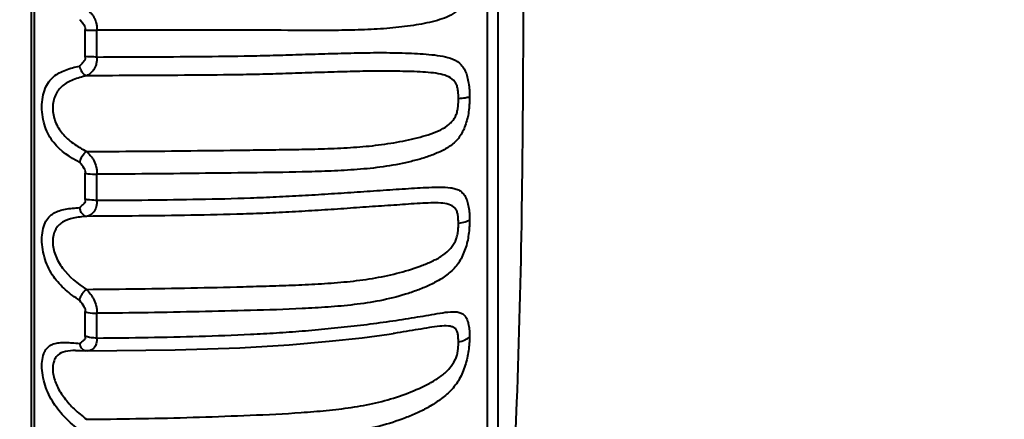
# Model space of a CAD drawing. Header units: millimetres. Extents: x 4086 to 8300, y 123 to 1549.
# Drawn here: x 7029.27 to 7045.18, y 1065.93 to 1072.39 of the extents above; entities that cross this region are included whole.
import ezdxf

# ---------------------------------------------------------------- set-up
doc = ezdxf.new("R2010")
doc.units = ezdxf.units.MM
doc.layers.add('00_COMPONENTS', color=7, linetype='Continuous')
doc.layers.add('尺寸', color=3, linetype='Continuous')
doc.styles.add('思源黑', font='SourceHanSansCN-Normal.ttf')
doc.dimstyles.get("Standard").update_dxf_attribs({"dimscale": 6, "dimtxt": 7, "dimasz": 3, "dimexe": 0.18, "dimexo": 0.0625, "dimgap": 0.8, "dimtad": 1, "dimtoh": 1, "dimdec": 1, "dimzin": 0, "dimdsep": 46, "dimtxsty": '思源黑', "dimcen": 0.09, "dimclrd": 256, "dimclre": 256, "dimclrt": 256, "dimadec": 0, "dimazin": 2, "dimtfac": 1, "dimtdec": 1, "dimtofl": 0, "dimtmove": 0, "dimatfit": 3, "dimfxl": 1, "dimtolj": 1, "dimtzin": 0, "dimarcsym": 0})

# ---------------------------------------------------------------- blocks, each defined once
blk = doc.blocks.new('*D485')
at = {"layer": 'Defpoints', "color": 0}
for p in [(7014.166, 1113.468), (7016.427, 954.612), (7106.931, 954.612)]:
    blk.add_point(p, dxfattribs=at)
at = {"layer": '尺寸', "lineweight": -2}
for p, q in [((7014.354, 1113.468), (7107.471, 1113.468)), ((7106.931, 1104.468), (7106.931, 963.612)), ((7016.615, 954.612), (7107.471, 954.612))]:
    blk.add_line(p, q, dxfattribs=at)
at = {"layer": '尺寸'}
for points in [[(7108.431, 1104.468), (7105.431, 1104.468), (7106.931, 1113.468)], [(7105.431, 963.612), (7108.431, 963.612), (7106.931, 954.612)]]:
    blk.add_solid(points, dxfattribs=at)
at = {"layer": '尺寸', "insert": (7084.808, 1054.965), "char_height": 21, "attachment_point": 5, "rotation": 90, "style": '思源黑'}
blk.add_mtext('\\A1;158.9', dxfattribs=at)

msp = doc.modelspace()

# ---------------------------------------------------------------- linework, layer by layer
at = {"layer": '00_COMPONENTS', "color": 7, "linetype": 'Continuous'}
for p, q in [((7029.465, 1062.042), (7029.465, 1086.809)), ((7029.465, 1061.378), (7029.465, 1073.181)), ((7029.514, 1066.402), (7029.514, 1073.181)), ((7030.332, 1071.797), (7030.332, 1072.227)), ((7030.521, 1071.79), (7030.521, 1072.223)), ((7030.332, 1069.491), (7030.332, 1069.911)), ((7030.521, 1069.474), (7030.521, 1069.895)), ((7030.332, 1067.276), (7030.332, 1067.675)), ((7030.521, 1067.248), (7030.521, 1067.649)), ((7030.173, 1067.047), (7030.173, 1067.047)), ((7030.352, 1067.04), (7030.34, 1067.04)), ((7030.368, 1067.039), (7030.352, 1067.04)), ((7029.514, 1064.851), (7029.514, 1066.402)), ((7030.352, 1065.935), (7030.534, 1065.937))]:
    msp.add_line(p, q, dxfattribs=at)
msp.add_lwpolyline([(7030.173, 1067.047), (7030.253, 1067.045), (7030.34, 1067.04)], dxfattribs=at)
for points, knots in [([(7030.352, 1072.562), (7030.375, 1072.548), (7030.407, 1072.52), (7030.444, 1072.476), (7030.484, 1072.422), (7030.507, 1072.353), (7030.52, 1072.28), (7030.519, 1072.242), (7030.521, 1072.223)], [0, 0, 0, 0, 0.201339, 0.316458, 0.440599, 0.709412, 0.853475, 1, 1, 1, 1]), ([(7030.332, 1072.227), (7030.333, 1072.234), (7030.335, 1072.248), (7030.333, 1072.276), (7030.315, 1072.306), (7030.283, 1072.346), (7030.258, 1072.375), (7030.243, 1072.393)], [0, 0, 0, 0, 0.107983, 0.218288, 0.415276, 0.636956, 1, 1, 1, 1]), ([(7030.332, 1072.227), (7030.346, 1072.226), (7030.409, 1072.223), (7030.472, 1072.223), (7030.521, 1072.223)], [0, 0, 0, 0, 0.220555, 1, 1, 1, 1]), ([(7030.242, 1071.644), (7030.252, 1071.655), (7030.272, 1071.676), (7030.296, 1071.704), (7030.315, 1071.727), (7030.327, 1071.742), (7030.334, 1071.757), (7030.335, 1071.775), (7030.334, 1071.788), (7030.332, 1071.797)], [0, 0, 0, 0, 0.235143, 0.473307, 0.594304, 0.718471, 0.784261, 0.855109, 1, 1, 1, 1]), ([(7030.521, 1071.79), (7030.504, 1071.79), (7030.441, 1071.791), (7030.378, 1071.793), (7030.332, 1071.797)], [0, 0, 0, 0, 0.272175, 1, 1, 1, 1]), ([(7030.521, 1071.79), (7030.521, 1071.753), (7030.516, 1071.699), (7030.496, 1071.631), (7030.471, 1071.589), (7030.442, 1071.555), (7030.406, 1071.517), (7030.374, 1071.496), (7030.352, 1071.488)], [0, 0, 0, 0, 0.303608, 0.44328, 0.574341, 0.696597, 0.807784, 1, 1, 1, 1]), ([(7030.243, 1070.086), (7030.086, 1070.167), (7029.846, 1070.323), (7029.688, 1070.618), (7029.64, 1070.819), (7029.627, 1070.981), (7029.639, 1071.137), (7029.676, 1071.276), (7029.737, 1071.389), (7029.842, 1071.502), (7030.016, 1071.589), (7030.164, 1071.627), (7030.242, 1071.644)], [0, 0, 0, 0, 0.246625, 0.381991, 0.457451, 0.53432, 0.607969, 0.674907, 0.733519, 0.786596, 0.88786, 1, 1, 1, 1]), ([(7030.352, 1071.488), (7030.338, 1071.491), (7030.304, 1071.511), (7030.263, 1071.566), (7030.247, 1071.617), (7030.242, 1071.644)], [0, 0, 0, 0, 0.208202, 0.580834, 1, 1, 1, 1]), ([(7030.352, 1071.488), (7030.278, 1071.47), (7030.142, 1071.432), (7029.986, 1071.35), (7029.895, 1071.257), (7029.844, 1071.172), (7029.813, 1071.073), (7029.8, 1070.928), (7029.835, 1070.741), (7029.936, 1070.577), (7030.043, 1070.467), (7030.17, 1070.365), (7030.277, 1070.302), (7030.352, 1070.263)], [0, 0, 0, 0, 0.128559, 0.240357, 0.294324, 0.349206, 0.407175, 0.468318, 0.595507, 0.723873, 0.789238, 0.855803, 1, 1, 1, 1]), ([(7030.243, 1070.086), (7030.249, 1070.123), (7030.275, 1070.19), (7030.323, 1070.246), (7030.352, 1070.263)], [0, 0, 0, 0, 0.524231, 1, 1, 1, 1]), ([(7030.352, 1070.263), (7030.375, 1070.244), (7030.406, 1070.21), (7030.444, 1070.159), (7030.483, 1070.099), (7030.507, 1070.028), (7030.52, 1069.953), (7030.519, 1069.914), (7030.521, 1069.895)], [0, 0, 0, 0, 0.211178, 0.329966, 0.456185, 0.723785, 0.862486, 1, 1, 1, 1]), ([(7030.332, 1069.911), (7030.333, 1069.917), (7030.336, 1069.931), (7030.333, 1069.959), (7030.301, 1070.013), (7030.268, 1070.054), (7030.243, 1070.086)], [0, 0, 0, 0, 0.099639, 0.204981, 0.40272, 1, 1, 1, 1]), ([(7030.332, 1069.911), (7030.346, 1069.908), (7030.408, 1069.898), (7030.472, 1069.895), (7030.521, 1069.895)], [0, 0, 0, 0, 0.22235, 1, 1, 1, 1]), ([(7030.243, 1067.855), (7030.162, 1067.908), (7030.007, 1068.02), (7029.804, 1068.237), (7029.69, 1068.468), (7029.641, 1068.675), (7029.627, 1068.834), (7029.639, 1068.981), (7029.675, 1069.107), (7029.737, 1069.204), (7029.818, 1069.269), (7029.912, 1069.308), (7030.053, 1069.341), (7030.165, 1069.351), (7030.242, 1069.356)], [0, 0, 0, 0, 0.135683, 0.268292, 0.4137, 0.491351, 0.567482, 0.637236, 0.697957, 0.749521, 0.796421, 0.842709, 0.890845, 1, 1, 1, 1]), ([(7030.242, 1069.355), (7030.259, 1069.37), (7030.284, 1069.394), (7030.316, 1069.425), (7030.335, 1069.45), (7030.335, 1069.473), (7030.333, 1069.485), (7030.332, 1069.491)], [0, 0, 0, 0, 0.37864, 0.605298, 0.793421, 0.893591, 1, 1, 1, 1]), ([(7030.352, 1069.215), (7030.325, 1069.217), (7030.284, 1069.248), (7030.255, 1069.303), (7030.245, 1069.337), (7030.242, 1069.356)], [0, 0, 0, 0, 0.435978, 0.706684, 1, 1, 1, 1]), ([(7030.521, 1069.474), (7030.504, 1069.473), (7030.441, 1069.475), (7030.377, 1069.481), (7030.332, 1069.491)], [0, 0, 0, 0, 0.266211, 1, 1, 1, 1]), ([(7030.521, 1069.474), (7030.521, 1069.438), (7030.516, 1069.387), (7030.496, 1069.324), (7030.471, 1069.288), (7030.442, 1069.26), (7030.405, 1069.231), (7030.373, 1069.218), (7030.352, 1069.215)], [0, 0, 0, 0, 0.313894, 0.452836, 0.581934, 0.701752, 0.809824, 1, 1, 1, 1]), ([(7030.352, 1069.215), (7030.279, 1069.209), (7030.146, 1069.194), (7029.989, 1069.143), (7029.895, 1069.069), (7029.843, 1068.996), (7029.813, 1068.906), (7029.8, 1068.766), (7029.838, 1068.577), (7030.004, 1068.291), (7030.207, 1068.129), (7030.352, 1068.035)], [0, 0, 0, 0, 0.125155, 0.229677, 0.278387, 0.327721, 0.380979, 0.439201, 0.56739, 0.704056, 1, 1, 1, 1]), ([(7030.243, 1067.855), (7030.24, 1067.864), (7030.245, 1067.882), (7030.255, 1067.906), (7030.268, 1067.931), (7030.286, 1067.963), (7030.311, 1068.001), (7030.337, 1068.027), (7030.352, 1068.035)], [0, 0, 0, 0, 0.121474, 0.244603, 0.373446, 0.505259, 0.763712, 1, 1, 1, 1]), ([(7030.352, 1068.035), (7030.374, 1068.012), (7030.406, 1067.973), (7030.443, 1067.916), (7030.483, 1067.853), (7030.507, 1067.78), (7030.52, 1067.705), (7030.519, 1067.667), (7030.521, 1067.649)], [0, 0, 0, 0, 0.222795, 0.34543, 0.473656, 0.738929, 0.871761, 1, 1, 1, 1]), ([(7030.332, 1067.675), (7030.333, 1067.681), (7030.336, 1067.694), (7030.333, 1067.721), (7030.301, 1067.777), (7030.268, 1067.821), (7030.243, 1067.855)], [0, 0, 0, 0, 0.091453, 0.191392, 0.389396, 1, 1, 1, 1]), ([(7030.332, 1067.675), (7030.346, 1067.67), (7030.407, 1067.654), (7030.472, 1067.648), (7030.521, 1067.649)], [0, 0, 0, 0, 0.225841, 1, 1, 1, 1]), ([(7030.242, 1067.161), (7030.259, 1067.172), (7030.284, 1067.191), (7030.316, 1067.216), (7030.335, 1067.237), (7030.335, 1067.259), (7030.333, 1067.27), (7030.332, 1067.276)], [0, 0, 0, 0, 0.375692, 0.599465, 0.783975, 0.88717, 1, 1, 1, 1]), ([(7030.521, 1067.248), (7030.504, 1067.248), (7030.44, 1067.25), (7030.376, 1067.26), (7030.332, 1067.276)], [0, 0, 0, 0, 0.264109, 1, 1, 1, 1]), ([(7030.243, 1065.756), (7030.161, 1065.818), (7030.006, 1065.95), (7029.807, 1066.191), (7029.691, 1066.432), (7029.641, 1066.642), (7029.627, 1066.794), (7029.638, 1066.929), (7029.674, 1067.04), (7029.738, 1067.117), (7029.821, 1067.159), (7029.914, 1067.175), (7030.014, 1067.177), (7030.124, 1067.172), (7030.201, 1067.165), (7030.242, 1067.161)], [0, 0, 0, 0, 0.145739, 0.28902, 0.442669, 0.521148, 0.595062, 0.65951, 0.712942, 0.757241, 0.798965, 0.842683, 0.889987, 0.940959, 1, 1, 1, 1]), ([(7030.315, 1067.046), (7030.306, 1067.05), (7030.267, 1067.077), (7030.249, 1067.125), (7030.242, 1067.161)], [0, 0, 0, 0, 0.217319, 1, 1, 1, 1]), ([(7030.521, 1067.248), (7030.521, 1067.217), (7030.517, 1067.173), (7030.499, 1067.12), (7030.478, 1067.09), (7030.452, 1067.068), (7030.417, 1067.047), (7030.387, 1067.039), (7030.368, 1067.039)], [0, 0, 0, 0, 0.316015, 0.45177, 0.576755, 0.695308, 0.803879, 1, 1, 1, 1]), ([(7030.173, 1067.047), (7030.118, 1067.046), (7030.017, 1067.042), (7029.898, 1066.991), (7029.839, 1066.916), (7029.813, 1066.844), (7029.804, 1066.76), (7029.814, 1066.632), (7029.871, 1066.463), (7029.992, 1066.272), (7030.155, 1066.093), (7030.283, 1065.987), (7030.352, 1065.935)], [0, 0, 0, 0, 0.10537, 0.194448, 0.238251, 0.286153, 0.339897, 0.399785, 0.533553, 0.679738, 0.833404, 1, 1, 1, 1])]:
    msp.add_open_spline(points, degree=3, knots=knots, dxfattribs=at)
msp.add_open_spline([(7030.34, 1067.04), (7030.331, 1067.04), (7030.323, 1067.042), (7030.315, 1067.046)], degree=3, dxfattribs=at)
at = {"layer": '尺寸'}
for p, q in [((7037.006, 1062.176), (7037.006, 1083.443)), ((7036.832, 1061.136), (7036.832, 1083.16)), ((7035.322, 1067.324), (7035.309, 1067.322))]:
    msp.add_line(p, q, dxfattribs=at)
msp.add_lwpolyline([(7030.368, 1067.039), (7031.785, 1067.059), (7032.829, 1067.092), (7033.629, 1067.14), (7034.274, 1067.195), (7034.806, 1067.254), (7035.245, 1067.313), (7035.309, 1067.322)], dxfattribs=at)
for points, knots in [([(7036.542, 1073.182), (7036.541, 1073.109), (7036.534, 1072.969), (7036.495, 1072.775), (7036.419, 1072.617), (7036.308, 1072.503), (7036.172, 1072.429), (7035.962, 1072.361), (7035.671, 1072.302), (7035.295, 1072.256), (7034.893, 1072.23), (7034.473, 1072.22), (7033.897, 1072.218), (7033.168, 1072.225), (7032.288, 1072.226), (7031.405, 1072.224), (7030.816, 1072.223), (7030.521, 1072.222)], [0, 0, 0, 0, 0.033359, 0.063989, 0.089785, 0.112612, 0.135391, 0.159836, 0.213103, 0.270943, 0.332837, 0.397242, 0.462999, 0.596328, 0.730618, 0.865245, 1, 1, 1, 1]), ([(7037.408, 1073.181), (7037.408, 1071.878), (7037.396, 1069.554), (7037.323, 1066.454), (7037.205, 1064.087), (7037.081, 1062.743), (7037.006, 1062.176)], [0, 0, 0, 0, 0.354694, 0.632755, 0.844414, 1, 1, 1, 1]), ([(7030.521, 1071.79), (7030.796, 1071.791), (7031.347, 1071.792), (7032.174, 1071.798), (7032.865, 1071.805), (7033.419, 1071.819), (7033.837, 1071.832), (7034.255, 1071.845), (7034.675, 1071.856), (7035.024, 1071.862), (7035.301, 1071.86), (7035.502, 1071.855), (7035.696, 1071.847), (7035.883, 1071.834), (7036.063, 1071.813), (7036.232, 1071.778), (7036.36, 1071.715), (7036.434, 1071.634), (7036.476, 1071.558), (7036.506, 1071.469), (7036.528, 1071.368), (7036.538, 1071.277), (7036.541, 1071.202), (7036.541, 1071.163), (7036.542, 1071.144)], [0, 0, 0, 0, 0.127565, 0.25535, 0.38351, 0.44779, 0.512288, 0.577026, 0.641965, 0.706816, 0.738875, 0.770171, 0.800194, 0.828971, 0.857003, 0.884001, 0.908918, 0.921238, 0.934318, 0.948748, 0.964821, 0.982133, 0.991015, 1, 1, 1, 1]), ([(7036.363, 1071.116), (7036.363, 1071.123), (7036.362, 1071.136), (7036.361, 1071.164), (7036.358, 1071.21), (7036.353, 1071.27), (7036.337, 1071.337), (7036.296, 1071.411), (7036.206, 1071.477), (7036.07, 1071.518), (7035.912, 1071.539), (7035.738, 1071.551), (7035.555, 1071.556), (7035.299, 1071.562), (7034.967, 1071.564), (7034.561, 1071.553), (7034.147, 1071.541), (7033.728, 1071.527), (7033.307, 1071.513), (7032.744, 1071.501), (7031.759, 1071.492), (7030.914, 1071.488), (7030.352, 1071.488)], [0, 0, 0, 0, 0.003185, 0.006559, 0.013086, 0.025135, 0.035782, 0.045487, 0.064876, 0.087275, 0.112998, 0.140945, 0.170367, 0.200715, 0.26348, 0.328653, 0.394898, 0.461731, 0.528943, 0.596349, 0.731051, 1, 1, 1, 1]), ([(7030.352, 1070.263), (7030.633, 1070.264), (7031.196, 1070.266), (7032.04, 1070.275), (7032.744, 1070.284), (7033.307, 1070.291), (7033.728, 1070.296), (7034.147, 1070.304), (7034.562, 1070.322), (7034.969, 1070.352), (7035.3, 1070.4), (7035.555, 1070.45), (7035.739, 1070.494), (7035.914, 1070.546), (7036.074, 1070.607), (7036.191, 1070.679), (7036.263, 1070.753), (7036.306, 1070.812), (7036.337, 1070.878), (7036.352, 1070.953), (7036.359, 1071.02), (7036.361, 1071.075), (7036.363, 1071.102), (7036.363, 1071.116)], [0, 0, 0, 0, 0.132326, 0.264594, 0.397084, 0.46339, 0.529492, 0.595207, 0.660401, 0.724731, 0.787121, 0.817569, 0.847349, 0.875986, 0.902957, 0.927907, 0.939894, 0.951306, 0.962049, 0.973918, 0.987035, 0.993629, 1, 1, 1, 1]), ([(7036.542, 1071.144), (7036.542, 1071.124), (7036.54, 1071.084), (7036.537, 1071.005), (7036.528, 1070.906), (7036.507, 1070.791), (7036.463, 1070.651), (7036.389, 1070.491), (7036.239, 1070.35), (7036.066, 1070.256), (7035.885, 1070.183), (7035.697, 1070.126), (7035.434, 1070.063), (7035.093, 1070.003), (7034.675, 1069.965), (7034.255, 1069.943), (7033.698, 1069.927), (7033.004, 1069.919), (7032.174, 1069.909), (7031.347, 1069.9), (7030.796, 1069.897), (7030.521, 1069.895)], [0, 0, 0, 0, 0.008842, 0.017795, 0.035875, 0.053539, 0.070431, 0.102077, 0.131713, 0.161277, 0.190497, 0.219658, 0.249653, 0.312274, 0.375654, 0.438864, 0.501818, 0.627046, 0.751663, 0.875952, 1, 1, 1, 1]), ([(7036.542, 1071.144), (7036.518, 1071.135), (7036.458, 1071.124), (7036.398, 1071.118), (7036.363, 1071.116)], [0, 0, 0, 0, 0.416103, 1, 1, 1, 1]), ([(7030.521, 1069.474), (7030.796, 1069.475), (7031.347, 1069.479), (7032.174, 1069.491), (7032.865, 1069.506), (7033.419, 1069.53), (7033.837, 1069.552), (7034.256, 1069.578), (7034.675, 1069.606), (7035.024, 1069.63), (7035.301, 1069.649), (7035.502, 1069.662), (7035.696, 1069.674), (7035.883, 1069.684), (7036.061, 1069.689), (7036.204, 1069.685), (7036.309, 1069.664), (7036.377, 1069.637), (7036.433, 1069.594), (7036.476, 1069.533), (7036.507, 1069.457), (7036.528, 1069.366), (7036.538, 1069.282), (7036.541, 1069.211), (7036.541, 1069.175), (7036.542, 1069.156)], [0, 0, 0, 0, 0.129088, 0.258404, 0.388121, 0.453204, 0.518531, 0.584128, 0.649963, 0.715739, 0.748253, 0.779979, 0.810387, 0.839464, 0.867617, 0.894237, 0.906324, 0.917506, 0.928188, 0.939333, 0.951922, 0.966562, 0.982853, 0.99133, 1, 1, 1, 1]), ([(7036.363, 1069.102), (7036.364, 1069.115), (7036.361, 1069.141), (7036.358, 1069.19), (7036.353, 1069.246), (7036.337, 1069.306), (7036.295, 1069.37), (7036.202, 1069.417), (7036.068, 1069.434), (7035.911, 1069.433), (7035.674, 1069.421), (7035.36, 1069.397), (7034.967, 1069.372), (7034.562, 1069.342), (7034.147, 1069.314), (7033.728, 1069.289), (7033.307, 1069.267), (7032.744, 1069.245), (7032.04, 1069.231), (7031.196, 1069.22), (7030.633, 1069.216), (7030.352, 1069.215)], [0, 0, 0, 0, 0.006283, 0.012481, 0.023789, 0.033476, 0.04207, 0.059684, 0.081335, 0.106922, 0.134993, 0.19524, 0.258529, 0.324251, 0.391016, 0.458337, 0.526014, 0.593862, 0.729408, 0.864679, 1, 1, 1, 1]), ([(7030.352, 1068.035), (7030.633, 1068.038), (7031.196, 1068.042), (7032.04, 1068.057), (7032.744, 1068.074), (7033.307, 1068.09), (7033.728, 1068.104), (7034.147, 1068.124), (7034.562, 1068.156), (7034.97, 1068.205), (7035.364, 1068.289), (7035.679, 1068.383), (7035.915, 1068.477), (7036.075, 1068.558), (7036.191, 1068.645), (7036.263, 1068.729), (7036.305, 1068.794), (7036.336, 1068.864), (7036.352, 1068.94), (7036.359, 1069.007), (7036.361, 1069.062), (7036.363, 1069.088), (7036.363, 1069.102)], [0, 0, 0, 0, 0.131205, 0.262362, 0.393754, 0.459519, 0.525094, 0.590315, 0.655097, 0.719199, 0.781774, 0.842782, 0.872124, 0.900093, 0.926421, 0.939205, 0.951321, 0.962491, 0.974503, 0.987476, 0.993884, 1, 1, 1, 1]), ([(7036.542, 1069.156), (7036.542, 1069.137), (7036.54, 1069.099), (7036.537, 1069.02), (7036.527, 1068.921), (7036.507, 1068.803), (7036.473, 1068.689), (7036.431, 1068.581), (7036.363, 1068.448), (7036.241, 1068.312), (7036.068, 1068.191), (7035.886, 1068.095), (7035.698, 1068.018), (7035.436, 1067.93), (7035.095, 1067.845), (7034.676, 1067.784), (7034.255, 1067.746), (7033.698, 1067.714), (7033.004, 1067.693), (7032.174, 1067.673), (7031.347, 1067.657), (7030.796, 1067.651), (7030.521, 1067.649)], [0, 0, 0, 0, 0.008449, 0.017113, 0.034939, 0.052775, 0.070272, 0.087582, 0.104381, 0.136382, 0.167611, 0.197883, 0.227664, 0.258001, 0.320731, 0.383673, 0.446216, 0.508406, 0.632014, 0.754983, 0.877615, 1, 1, 1, 1]), ([(7036.542, 1069.156), (7036.52, 1069.14), (7036.46, 1069.117), (7036.398, 1069.106), (7036.363, 1069.102)], [0, 0, 0, 0, 0.429687, 1, 1, 1, 1]), ([(7030.521, 1067.248), (7031.072, 1067.253), (7031.899, 1067.266), (7032.865, 1067.299), (7033.42, 1067.331), (7033.837, 1067.362), (7034.256, 1067.399), (7034.675, 1067.443), (7035.024, 1067.486), (7035.301, 1067.526), (7035.502, 1067.556), (7035.696, 1067.588), (7035.883, 1067.619), (7036.061, 1067.65), (7036.203, 1067.673), (7036.307, 1067.675), (7036.374, 1067.666), (7036.432, 1067.642), (7036.477, 1067.598), (7036.508, 1067.536), (7036.528, 1067.458), (7036.54, 1067.367), (7036.541, 1067.302), (7036.542, 1067.268)], [0, 0, 0, 0, 0.260746, 0.391676, 0.457398, 0.523399, 0.589725, 0.65637, 0.723085, 0.756146, 0.788462, 0.819488, 0.849203, 0.878004, 0.905043, 0.916968, 0.927494, 0.936817, 0.945995, 0.956468, 0.969268, 0.98407, 1, 1, 1, 1]), ([(7036.363, 1067.187), (7036.364, 1067.2), (7036.36, 1067.224), (7036.358, 1067.271), (7036.353, 1067.322), (7036.336, 1067.376), (7036.301, 1067.413), (7036.253, 1067.434), (7036.171, 1067.447), (7036.049, 1067.44), (7035.886, 1067.416), (7035.641, 1067.375), (7035.452, 1067.343), (7035.322, 1067.324)], [0, 0, 0, 0, 0.030302, 0.059811, 0.112686, 0.156132, 0.194298, 0.234378, 0.280658, 0.394546, 0.531199, 0.680795, 1, 1, 1, 1]), ([(7036.542, 1067.268), (7036.542, 1067.25), (7036.54, 1067.213), (7036.536, 1067.138), (7036.527, 1067.041), (7036.506, 1066.923), (7036.472, 1066.806), (7036.431, 1066.691), (7036.363, 1066.547), (7036.242, 1066.393), (7036.069, 1066.25), (7035.887, 1066.133), (7035.699, 1066.036), (7035.437, 1065.927), (7035.097, 1065.818), (7034.677, 1065.737), (7034.256, 1065.683), (7033.698, 1065.636), (7033.004, 1065.601), (7032.174, 1065.572), (7031.347, 1065.55), (7030.796, 1065.542), (7030.521, 1065.538)], [0, 0, 0, 0, 0.007875, 0.016062, 0.033244, 0.050858, 0.068588, 0.086623, 0.104443, 0.138529, 0.171448, 0.202904, 0.233463, 0.264304, 0.327447, 0.390197, 0.452276, 0.513879, 0.636174, 0.757774, 0.879014, 1, 1, 1, 1]), ([(7036.363, 1067.187), (7036.399, 1067.193), (7036.463, 1067.211), (7036.521, 1067.246), (7036.542, 1067.268)], [0, 0, 0, 0, 0.552774, 1, 1, 1, 1]), ([(7030.534, 1065.937), (7030.807, 1065.94), (7031.355, 1065.947), (7032.176, 1065.969), (7032.998, 1065.999), (7033.682, 1066.032), (7034.226, 1066.075), (7034.629, 1066.123), (7035.026, 1066.193), (7035.408, 1066.303), (7035.711, 1066.422), (7035.938, 1066.538), (7036.092, 1066.635), (7036.221, 1066.752), (7036.298, 1066.866), (7036.338, 1066.961), (7036.352, 1067.036), (7036.359, 1067.1), (7036.361, 1067.151), (7036.363, 1067.175), (7036.363, 1067.187)], [0, 0, 0, 0, 0.13035, 0.260665, 0.391299, 0.521786, 0.586615, 0.651128, 0.715108, 0.778031, 0.84003, 0.870099, 0.899, 0.926529, 0.952353, 0.963694, 0.975667, 0.988209, 0.994278, 1, 1, 1, 1])]:
    msp.add_open_spline(points, degree=3, knots=knots, dxfattribs=at)

# ---------------------------------------------------------------- dimensions: what is measured, and where the dimension line sits
dim = msp.add_linear_dim(base=(7106.931, 954.612), p1=(7014.166, 1113.468), p2=(7016.427, 954.612), angle=90, dimstyle='Standard', override={"dimscale": 3, "dimtxt": 7, "dimtxsty": '思源黑'}, dxfattribs=at)
dim.commit()
dim.dimension.update_dxf_attribs({"geometry": '*D485', "text_midpoint": (7106.931, 1054.965), "dimtype": 160})

doc.saveas('drawing.dxf')
